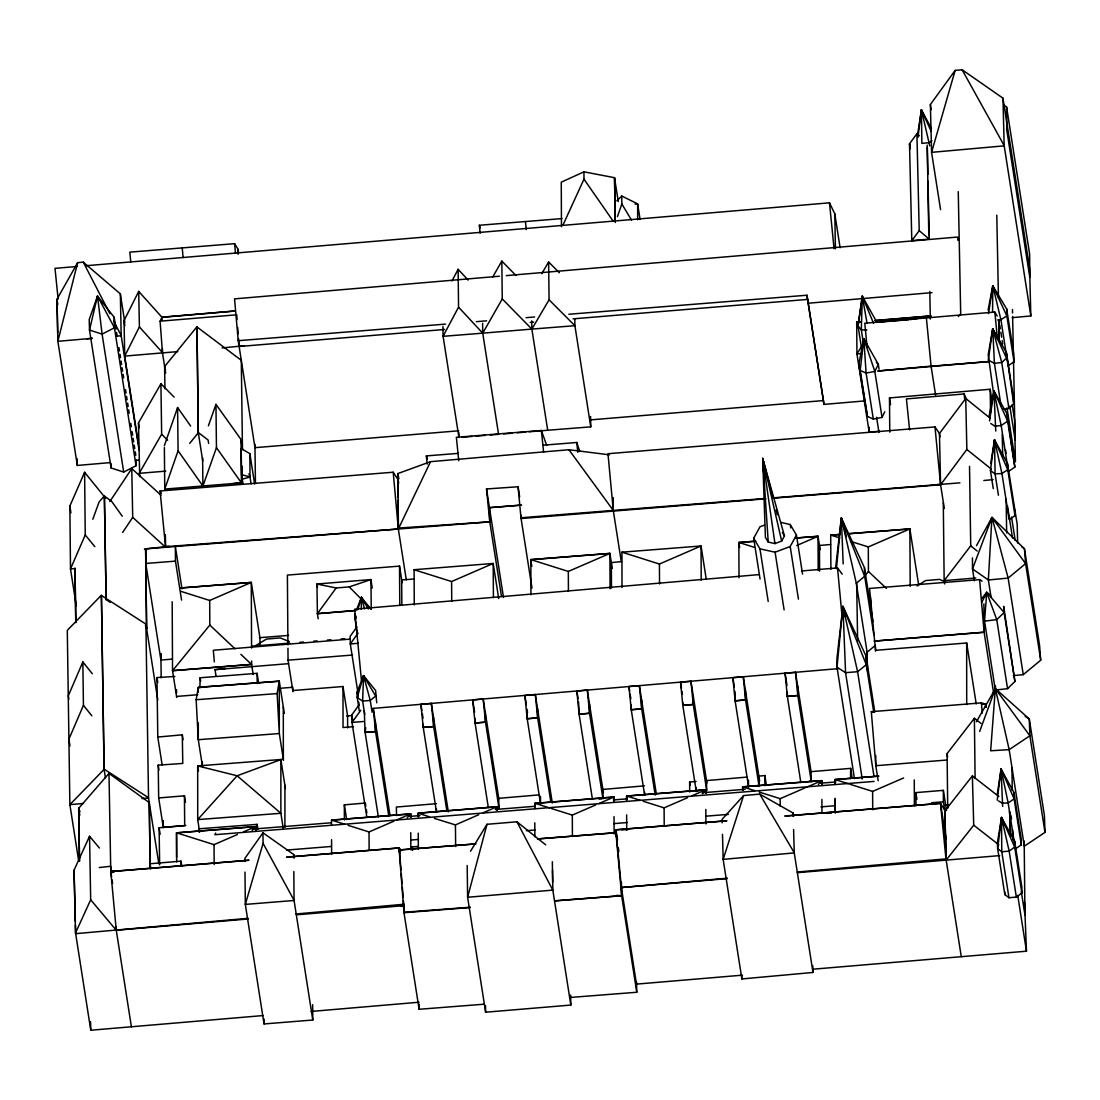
<?xml version="1.0" encoding="UTF-8"?>
<svg xmlns="http://www.w3.org/2000/svg" width="1100" height="1100" viewBox="0 0 1100 1100"><rect width="100%" height="100%" fill="white"/><g stroke="black" fill="none" stroke-linecap="round" stroke-linejoin="round"><path stroke-width="1.5" d="M198.303 722.824L198.289 739.709L202.482 766.466M198.316 692.436L198.316 687.362L279.276 681.189L284.322 713.487M764.844 785.744L764.885 775.569L758.849 776.105L758.959 785.455L748.509 786.362L748.44 780.106M202.317 765.463L202.345 762.08M404.058 904.214L403.989 912.711L470.305 907.527M483.725 1004.231L419.114 1009.277L419.155 1004.176M257.111 829.263L257.153 824.367L199.155 828.781L199.224 832.095M992.571 312.166L992.791 285.794L1006.706 309.031L1013.898 355.011L1014.049 361.873L1008.095 365.723M850.534 778.676L850.657 768.378L811.044 771.65L811.195 781.055L809.366 781.22M361.268 609.304L361.433 597.382L370.425 608.506M199.925 688.023L200.131 677.765L257.111 673.337L258.651 683.196M876.109 320.925L862.304 296.189L861.327 329.876L863.376 343.007M992.489 335.349L992.709 328.721L1006.376 352.509L1013.567 398.489L1013.705 404.085L1008.934 408.513L1003.062 409.104M994.606 691.914L995.376 688.641L1009.168 749.65L1024.293 846.216L1045 832.356L1029.875 735.79L995.335 688.669L990.66 750.777L1009.168 749.65L1029.875 735.79L1029.284 718.974L995.376 688.641L976.442 721.765M984.527 621.115L986.755 592.405L1004.107 612.494L1014.915 681.477L1007.559 688.641L995.335 690.085L984.527 621.115L996.751 619.671L1004.107 612.494L1003.681 606.306L1014.915 681.477M363.248 679.058L363.522 675.634L375.609 690.511L376.736 702.817M361.13 600.779L361.433 597.355L368.349 609.029M836.426 568.659L841.321 518.031L864.463 567.669L872.919 621.692M879.079 369.27L878.309 364.334L863.83 338.704L860.214 370.397L867.419 416.377L873.304 419.072L882.035 417.436L884.812 411.744M835.574 568.315L841.321 518.018L864.683 576.276L873.936 635.346M997.232 800.14L1001.069 769.051L1002.636 806.41M873.565 323.373L862.304 296.189L858.041 325.971L861.905 350.597M917.936 137.417L921.401 109.835L931.466 128.535M378.359 816.97L365.118 732.421L365.75 727.705M993.259 488.606L990.426 470.539L994.524 439.862L995.541 442.888M867.048 323.235L862.29 296.202L858.041 325.971L861.327 329.876L866.855 329.959M989.56 420.97L993.933 391.105L1001.192 425.549L1008.398 471.529L1014.846 467.101L1007.188 414.054L993.974 391.091L989.106 416.268M997.301 794.076L1001.069 769.051L1001.385 774.111M917.661 134.351L921.401 109.835L931.095 131.175M988.529 313.514L992.777 285.78L1006.844 315.893L1014.049 361.873M990.715 463.526L994.524 439.849L1001.935 473.495L1009.14 519.475L1014.984 515.721L1014.709 509.658M279.276 681.189L279.317 733.549L277.131 693.577L279.276 681.189L198.316 687.362L196.144 699.737L198.289 739.709L279.317 733.549L283.498 760.306M988.089 310.145L992.777 285.766L995.404 292.077M867.419 416.377L858.784 364.348L863.789 338.704L868.065 347.394M116.05 329.079L114.194 317.309L97.488 296.065L89.499 330.041L111.1 467.981L123.695 472.065L136.042 465.726L135.905 459.745M124.809 322.382L120.34 293.865L83.27 262.171L77.646 262.653L57.874 341.316L77.316 465.465L109.835 462.632M991.1 520.671L991.994 517.426L1024.444 548.763L1039.569 645.315L1040.71 660.192L1023.261 674.658L1013.361 675.606M545.737 844.869L516.931 821.796L486.998 824.299L467.61 897.256L485.623 1012.206L570.831 1005.07L570.652 995.06M1012.247 317.639L1030.824 315.975L1029.614 268.304L1002.966 98.175L962.129 69.767L955.144 70.4L931.59 152.35L940.555 209.633M294.209 857.862L293.686 854.494L262.969 832.796L263.079 843.343L245.327 904.406L264.041 1023.949L312.785 1020.016L312.661 1004.699M357.418 634.398L355.053 619.259L355.96 616.124M357.775 609.881L361.419 597.369L363.082 600.201M793.65 816.42L793.128 813.051L759.742 794.104L743.586 795.575L723.154 859.389L741.881 978.945L812.982 972.455L812.79 965.814M164.326 445.734L177.595 407.536L190.63 426.016M208.381 425.851L215.958 404.346L241.01 439.505L241.423 482.859L164.752 489.087L178.076 450.78L177.595 407.536M617.43 216.59L621.844 203.968L621.775 196.034L637.643 203.885L640.021 219.051M136.042 465.726L114.441 327.772L97.529 296.079L89.21 319.55L89.499 330.041L102.094 334.125L114.441 327.772L114.194 317.309M178.076 450.78L202.923 486.049L216.452 447.659L215.958 404.346M92.799 519.269L99.137 501.889L104.363 495.839L106.15 599.748M979.674 731.39L995.376 688.724M357.143 691.996L363.509 675.648L375.678 696.094L370.246 700.466L362.643 701.058L357.225 697.579L357.143 691.996L357.94 697.043M356.771 609.263L361.419 597.369L364.581 608.919M92.331 673.736L82.844 661.952L68.31 695.791L68.833 699.16M82.844 661.952L83.435 705.348L68.901 739.159L69.96 745.896M105.683 498.3L84.604 472.285L85.236 534.944L70.496 568.947L76.34 606.224M75.446 568.494L70.496 568.947L69.864 506.014L84.604 472.285M263.244 1015.548L90.777 1030.233L75.542 932.91L74.044 870.169L89.554 836.261L99.426 848.018M75.542 932.91L90.681 899.786L89.554 836.261M562.856 225.335L583.976 179.163L583.949 171.834L614.487 177.678L618.283 201.561M984.651 596.929L986.755 592.364L990.55 595.334M138.71 291.39L139.397 326.893L124.713 356.098L162.484 352.894L160.091 321.186L161.989 317.144L235.249 310.984L162.03 317.35L138.71 291.39L124.039 320.609L124.713 356.098L138.449 443.768M398.668 483.175L398.131 479.779L393.195 472.216L160.078 490.985L165.536 546.686L398.337 529.018L430.54 461.67L568.92 449.721L609.441 454.836M981.681 602.58L986.741 592.391L996.751 619.671L1007.559 688.641M215.669 833.112L214.857 834.707L874.074 781.412M451.921 280.981L458.136 269.308L468.174 280.101M458.136 269.308L458.549 307.161L443.08 336.215L458.934 437.498L458.865 432.561M781.674 541.076L784.465 535.934L762.726 458.507L768.226 542.08L774.95 543.579L781.674 541.076L762.726 458.507L763.95 475.269M760.059 579.04L753.679 538.299L759.949 526.804L764.486 525.099M798.435 599.143L790.199 546.507L796.441 535.067L790.226 524.521L781.124 522.459M976.497 545.669L991.952 517.44L997.343 523.559M77.646 262.653L56.98 299.241L57.805 304.411M492.607 277.214L501.82 261.099L516.038 275.577M501.82 261.099L502.26 298.939L482.735 333.163L498.575 434.321L490.311 434.981M139.714 476.685L138.476 422.909L160.93 383.763L174.13 397.127M160.93 383.763L161.645 434.197L139.191 473.344L165.715 471.13M541.75 273.707L548.625 261.993L559.364 272.759M548.625 261.993L549.065 299.805L531.864 329.093L547.704 430.251L590.755 426.855L590.604 416.556M470.553 851.221L486.998 824.299M862.18 345.51L856.941 353.939L869.179 432.107L879.436 431.269M122.65 532.482L132.701 517.344L131.766 468.586L161.012 495.22M109.821 501.586L131.766 468.586M262.969 832.796L244.929 858.33L244.901 861.465M356.964 626.862L350.116 636.364L350.295 643.94L358.311 643.252M358.064 633.132L350.295 643.899L357.981 692.959M366.822 817.121L351.986 722.411L351.821 714.862L358.696 705.389M955.144 70.4L930.352 104.555L931.178 109.739M360.814 710.27L351.986 722.411L363.33 721.504M317.391 613.649L336.16 587.977L349.236 586.891L370.906 579.576L372.226 588.046M919.38 135.767L916.919 133.746L909.508 143.756L911.804 240.653L929.211 239.099L928.001 181.143M911.804 240.653L919.215 230.656L916.919 133.746M990.192 418.248L965.731 398.489L966.859 449.487L940.582 484.743L944.295 508.461M965.731 398.489L939.455 433.469L940.582 484.743L772.681 498.231M561.467 226.669L561.261 182.174L583.949 171.834M969.526 466.29L970.723 545.834L944.157 580.635L944.68 583.962M947.719 808.294L947.086 753.596L974.394 718.3L980.994 723.429M797.445 872.671L946.165 860.117L944.817 811.003L972.372 775.926L998.855 796.537M972.372 775.926L973.72 825.192L946.165 860.117L941.023 860.145M164.931 388.781L164.615 366.534L196.955 326.741L198.316 432.74L189.695 443.369M981.53 598.785L986.741 592.377M176.715 697.441L172.535 670.684L209.811 625.075L209.688 600.462L251.281 582.436L259.916 637.615L259.957 644.449M865.232 575.369L868.436 571.464L868.299 546.947L909.879 528.921L918.514 584.1M80.011 811.718L78.719 808.569L79.502 861.231L78.677 808.308L108.983 773.396L149.256 802.601L150.178 868.656M252.189 830.445L255.613 826.609L256.135 829.95M407.22 817.74L410.658 813.904L411.18 817.245M702.309 793.65L705.732 789.814L706.255 793.155M818.372 784.465L821.796 780.629L822.319 783.97M237.05 775.871L197.711 819.596L199.664 832.067M743.586 795.575L722.081 819.376L722.191 822.827M83.531 803.468L69.877 804.636L67.292 630.341L101.392 595.224L104.115 769.367L69.877 804.636L78.595 860.269M958.306 316.511L960.699 314.064L958.251 191.661M616.839 200.805L621.775 196.034M867.419 654.184L856.309 583.289L864.683 576.276L864.463 567.669M875.476 645.246L867.116 652.259L867.446 670.752M860.173 321.722L856.666 322.121L857.464 327.209M931.893 140.745L929.239 142.684L921.869 143.358L921.415 109.849L922.982 114.455M1016.345 897.077L1021.886 893.076L1021.872 887.191L1014.668 841.211L1001.523 817.479L997.356 842.875L997.645 848.595L1004.836 894.589L1008.975 897.751L1016.345 897.077L1009.154 851.098L1001.523 817.506L997.645 848.595L1001.77 851.771L1009.154 851.098L1014.695 847.096L1014.668 841.211M1001.11 769.037L1013.925 792.44L1021.13 838.434L1021.322 844.841L1015.341 848.925L1014.832 845.652M917.084 585.929L925.526 580.594L939.482 579.37L945.532 582.051M255.475 645.714L266.516 639.059L280.308 637.918L289.314 641.548M534.71 808.582L535.013 803.316L613.924 797.032L614.446 800.374M830.83 535.15L840.263 534.408L830.706 535.164L830.899 569.291M255.626 830.019L255.613 826.609L176.577 832.81L176.633 857.354M331.512 825.275L331.554 820.105L410.658 813.904L410.671 817.314M626.56 796.043L705.732 789.814L705.746 793.224M742.582 790.281L742.679 786.816L821.796 780.629L821.824 785.524M530.929 594.866L530.86 559.611L609.909 553.41L612.26 568.466M622.009 587.441L621.926 552.173L701.044 545.985L706.282 579.425M739.035 577.734L738.843 542.534L754.669 541.241M434.39 818.372L455.428 824.918L478.734 814.715M483.312 812.707L496.87 806.768L497.406 810.122M414.26 604.918L414.095 569.717L451.605 581.543L493.199 563.461L498.699 598.579M551.334 808.486L572.303 815.1L595.719 804.939M598.785 803.605L613.924 797.032L613.951 802.161M530.86 559.611L568.315 571.436L609.909 553.41L610.087 588.706M621.926 552.173L659.423 564.039L701.044 545.985L701.209 580.126M796.702 545.531L818.015 536.291L820.105 549.656M176.577 832.81L214.046 844.635L237.421 834.501M243.512 831.848L255.613 826.609L176.509 832.865L176.66 861.891M348.081 825.33L369.022 831.957L394.006 821.122M397.031 819.816L410.658 813.904L331.554 820.146M643.156 801.24L664.111 807.867L687.514 797.706M692.106 795.726L705.732 789.814L626.56 796.056L626.574 800.924M759.22 792.055L780.175 798.683L805.145 787.848M806.657 787.188L821.796 780.629L742.569 786.871L743.091 790.213M850.039 784.273L872.616 791.409L903.636 777.947M753.679 538.299L759.963 548.859L775.088 552.214L790.199 546.507M237.215 775.747L280.871 759.591L285.423 788.604M406.299 579.851L398.337 529.018L397.925 473.536L430.54 461.67M144.43 548.996L168.933 546.342M243.059 484.22L241.546 474.623L241.175 448.553L249.865 453.64L249.989 477.015L242.261 479.16L242.083 466.152M910.346 319.605L931.109 316.168M244.228 345.757L222.104 347.93M216.067 676.266L215.022 669.652L225.266 668.498M99.248 867.543L110.688 866.264L111.746 873.015M621.555 561.591L611.339 562.609L611.476 588.156M959.942 482.845L773.506 497.846M983.854 480.507L993.053 479.614M878.02 370.975L931.067 366.149L935.591 395.051M436.48 811.965L423.239 727.402L420.888 704.371L431.337 703.423L448.319 811.883M540.444 803.275L527.202 718.754L524.879 695.489L535.315 694.54L552.31 803.014M592.35 798.724L579.109 714.202L576.868 691.061L587.317 690.099L603.377 792.701M162.14 764.844L157.781 737.055L182.298 734.827L183.067 739.736M527.065 710.834L527.202 718.754L537.652 717.805L550.894 802.367M578.545 701.759L579.109 714.202L589.559 713.254L589.476 703.904M706.874 782.98L690.951 681.299L680.515 682.138L682.811 705.375L693.248 704.426L706.75 790.68M759.619 781.014L743.298 676.816L732.861 677.655L735.116 700.837L745.553 699.889L745.456 690.58M811.154 772.338L795.506 672.361L785.07 673.186L787.352 696.438L797.803 695.489L811.305 781.742M248.022 918.335L75.653 933.666L75.433 925.086M295.928 914.004L403.714 904.269L403.934 905.657L297.77 914.732M830.569 544.5L819.459 545.476L819.582 571.12M689.7 792.055L689.618 782.031L696.066 781.454M617.513 839.987L615.918 829.799L726.949 820.765L615.918 829.826L621.376 887.549L727.293 878.199M797.335 872.011L945.973 858.88L961.276 956.684L1026.479 951.197L1024.499 901.835M86.776 338.8L92.4 338.305M92.098 338.332L57.874 341.316L57.008 299.379L57.695 332.929M115.692 336.284L121.192 335.72M878.02 371.016L989.312 361.515L931.081 366.231L926.379 317.914L864.779 323.207L866.965 345.868M135.506 460.405L138.93 460.103M889.763 432.163L889.501 397.939L990.165 389.249L992.269 402.627M488.317 807.551L475.076 722.989L472.67 699.93L483.175 699.009L498.836 799.026M527.202 718.754L537.652 717.846L537.487 708.345M579.109 714.202L589.559 713.295L602.8 797.816M696.3 791.588L682.811 705.375L693.248 704.468L693.096 695.062M748.619 787.05L735.116 700.837L745.566 699.916L759.055 786.143M800.855 782.65L787.352 696.438L797.803 695.516L797.651 686.125M344.382 819.995L344.341 804.856L365.31 803.041L365.819 806.314M159.651 864.806L159.115 827.777L184.704 825.564L184.429 795.822L158.675 797.954L158.221 765.146L182.779 763.441L182.298 734.827M746.735 777.109L706.503 780.588L706.64 789.992L702.171 790.378M699.188 790.639L696.204 790.9L696.149 787.751M77.179 266.475L55 268.345L58.121 299.049M85.718 265.746L829.496 202.826L834.804 213.867L840.111 247.748M499.414 276.224L234.548 298.87L238.219 340.684L254.98 447.672L255.447 483.368M506.248 275.632L957.633 237.05L957.935 240.391M931.989 292.641L808.101 303.243L806.96 295.226L568.851 314.256M860.2 321.929L856.694 322.218L856.941 353.939L862.07 353.513M875.201 320.65L930.93 315.92L875.174 320.485M926.379 317.914L994.84 312.07L997.178 316.03M573.031 318.849L807.62 299.406L823.941 404.401L864.669 400.922M966.529 399.438L964.15 393.951L906.428 398.915L909.59 429.866M758.739 574.64L354.626 609.207L361.487 680.845M801.543 570.982L837.513 567.902L842.215 574.118M372.763 708.428L838.379 668.635M436.439 803.66L396.371 807.056L396.55 815.554M538.752 794.915L498.74 798.339L498.905 807.689L495.522 807.964M644.49 785.854L602.869 789.429L602.951 798.82M248.119 918.981L116.27 930.242L90.681 899.786M311.176 1011.45L419.045 1002.224M160.091 321.186L236.734 314.806L237.091 319.564M177.815 351.615L162.484 352.894L162.429 348.59M233.791 483.491L241.423 482.859L216.452 447.659M141.969 798.545L148.528 797.995L145.915 624.126L101.434 595.485L104.074 769.106L105.421 777.769M150.109 863.747L180.991 861.149L181.789 866.223M999.652 855.621L946.165 860.117L944.817 811.003M621.28 882.434L621.376 887.549L727.348 878.598M742.473 975.164L636.487 984.115L621.376 887.549M812.556 969.237L961.276 956.684M444.606 329.478L239.14 346.5L238.535 338.58M530.227 322.396L533.651 322.107M876.576 322.369L908.655 319.743M458.741 430.788L254.98 447.672L254.939 444.263M590.59 419.87L823.46 400.579L823.941 404.401M503.649 433.909L512.119 433.207M517.206 432.781L525.676 432.08M529.072 431.791L547.704 430.251M939.991 436.879L939.469 433.496L934.986 426.924L607.984 453.709L613.264 510.4L621.321 561.866M355.286 610.541L317.391 613.676L316.951 584.018L370.906 579.576L371.277 609.235M356.125 610.486L317.391 613.676L318.189 618.764M975.755 578.009L944.157 580.635L943.291 502.947M252.134 646.181L289.795 643.115M300.066 642.276L303.49 642.001M313.761 641.163L317.185 640.888M327.456 640.049L330.88 639.774M341.151 638.935L344.575 638.66M350.268 639.114L213.304 650.251L214.335 661.898M215.022 669.652L288.571 663.671M656.356 794.145L639.375 685.699L628.939 686.538L631.249 709.706L641.685 708.867L655.188 795.08M423.17 724.336L423.239 727.43L433.661 726.564L446.902 811.099M474.953 718.369L475.09 723.016L485.513 722.164L499.015 808.376M364.279 710.834L365.118 732.421L375.554 731.582L388.795 816.104M158.675 797.954L163.281 827.379L185.817 825.523M535.205 806.822L534.683 803.468L613.924 797.032M496.911 810.205L496.87 806.768L418.179 813.202L429.522 816.846M598.964 799.15L601.631 798.93M915.97 805.791L915.846 792.619L943.346 790.35L946.509 810.494M946.055 838.929L940.486 803.357L785.029 816.035L940.486 803.357L944.652 809.999M399.781 851.4L399.231 847.88L286.591 857.148L399.245 848.018L401.39 850.602M108.983 773.396L110.77 871.489L249.04 860.241L110.797 871.612L116.27 930.242L131.395 1026.809M826.678 813.395L831.628 812.982M635.016 204.091L637.643 203.885L637.67 219.739M238.604 252.711L238.067 249.315L234.603 243.678L129.855 252.134L130.749 261.814M480.15 233.324L479.353 225.266L562.004 218.597M238.219 340.684L445.5 324.115M476.341 321.654L486.626 320.829M526.02 317.68L534.586 316.993M997.549 320.004L1000.904 319.729L1006.844 315.893L1006.706 309.031M546.686 445.321L541.379 430.485L456.362 437.305L458.755 460.707M462.234 437.223L472.147 436.439M475.447 436.178L485.361 435.38M543.496 445.17L576.771 442.489L579.796 451.591M489.266 507.691L521.579 505.079M765.834 498.781L521.098 518.554L521.07 515.199M402.119 582.711L399.52 566.115L287.389 575.094L287.925 644.861M982.08 581.144L979.605 579.645L869.536 588.445L875.628 651.159M287.952 648.271L288.049 660.179L352.564 655.036M172.178 601.755L172.535 670.684L251.515 664.386L253.206 674.465M176.564 696.438L197.821 694.719M993.795 694.141L984.101 632.197L874.06 641.121L984.115 632.266L983.895 603.873M347.614 727.911L347.6 715.949L342.994 686.524L292.806 690.525L292.751 687.28L279.538 688.325M976.223 703.986L966.666 642.991L875.504 650.32L875.49 646.938M346.651 716.031L351.739 715.619M631.18 705.031L631.249 709.734L641.685 708.867L641.534 699.476M475.076 722.989L485.513 722.164L485.348 712.814M423.239 727.402L433.661 726.564L433.496 717.214M365.118 732.421L375.554 731.582L375.402 722.178M878.171 780.753L875.806 765.71L871.31 711.686L981.406 702.886L985.545 704.055L986.067 707.396M982.149 704.316L985.545 704.055L985.559 707.465M946.949 760.018L875.806 765.71L875.737 755.466M626.629 796.056L627.082 799.398M496.87 806.768L418.165 813.161L418.192 816.764M742.569 786.871L754.628 790.598M252.161 829.152L330.907 822.786M409.654 816.42L419.925 815.581M495.261 809.49L534.627 806.314M613.388 799.947L627.082 798.834M702.405 792.742L745.209 789.291M820.531 783.2L835.945 781.949M286.605 850.08L331.141 846.477M411.62 839.974L418.467 839.41M526.364 830.692L534.93 830.005M613.704 823.625L627.399 822.525M706.173 816.159L728.434 814.357M820.916 806.878L834.611 805.777M931.562 802.753L943.374 801.804L943.346 790.35M399.204 850.039L475.998 843.879L399.19 849.901L403.92 912.258L419.114 1009.277M615.931 832.645L537.433 838.942L615.945 832.769L621.638 895.702L636.763 992.255L570.446 997.452M427.199 464.09L426.346 455.909L458.384 453.365M520.96 505.147L489.431 507.65L489.789 521.84L501.462 596.379M568.92 449.721L613.291 510.414L764.981 498.506M519.64 496.788L518.072 486.75L486.516 488.964L489.789 521.84L145.654 548.859L145.764 563.461L160.889 660.027L172.439 659.12M145.764 563.461L175.464 561.138L181.555 600.105M848.237 533.748L909.879 528.921L910.181 586.396M739.64 547.553L738.98 542.52M795.396 538.065L818.015 536.291L818.194 570.433M847.55 533.83L909.879 528.921M738.843 542.534L755.686 541.2M796.111 538.01L818.015 536.291M530.736 559.666L609.909 553.41M180.538 588.019L251.281 582.436L251.57 648.079M414.095 569.717L493.199 563.461L493.419 597.575M181.665 587.881L251.281 582.436M259.462 637.684L288.558 635.401M172.535 670.684L251.639 664.428L251.625 661.018M353.306 726.715L343.035 727.526L342.994 686.524M878.872 776.119L835.093 779.556L835.106 784.465L835.079 779.529L878.006 776.174M944.831 804.911L948.145 804.636M555.321 900.886L621.638 895.702L621.349 881.98M621.775 829.977L628.1 829.496M518.072 486.75L520.974 517.77L613.291 510.414M196.144 699.737L277.131 693.577M412.252 850.314L412.239 846.89L418.22 846.436M403.92 912.258L470.25 907.211M555.308 900.749L621.638 895.702L616.509 895.372M413.999 579.026L401.679 579.906L401.844 605.357M399.163 528.027L489.789 521.84M157.781 737.055L156.97 677.586L174.845 676.459M400.496 905.63L403.934 905.657M856.831 321.998L859.911 322.053M609.936 510.826L613.36 510.854M937.159 484.495L940.582 484.743L934.986 426.924M110.77 871.489L114.056 871.764L110.77 871.489L111.581 876.673M336.16 587.977L316.951 584.018L317.488 587.4M237.05 775.761L197.684 765.916L197.711 819.596L280.885 813.299L283.236 828.355M241.546 474.623L249.975 476.946L251.048 483.752M871.31 711.686L873.785 712.374M830.83 535.109L839.781 537.941M850.575 541.351L868.299 546.947M738.98 542.479L753.871 547.181M835.079 779.529L848.554 783.791M181.184 591.442L209.688 600.462M626.629 796.001L640.049 800.25M535.013 803.316L549.725 807.964M331.554 820.105L344.974 824.34M1025.159 716.471L1029.284 718.974L1044.409 815.54L1045 832.356M998.456 800.883L1002.128 803.124L1008.136 802.945L1014.117 798.861L1013.925 792.44M990.729 423.514L994.991 426.154L1001.192 425.549L1007.655 421.121L1007.188 414.054M104.074 769.106L148.486 797.692L158.826 863.747M110.289 602.456L106.109 599.486L104.404 496.086L111.554 501.243L122.265 516.202M990.426 470.539L995.088 473.908L1001.935 473.495L1007.779 469.741L1007.504 463.664L994.551 439.849L1007.779 469.741L1014.984 515.721M1003.942 105.091L1006.596 107.03L1029.641 254.169L1029.793 277.31L1006.61 128.975M1021.845 546.851L1024.444 548.763L1025.599 563.626L1040.71 660.192M242.454 448.704L241.299 360.305L196.996 326.975L198.275 432.506L208.106 440.027L208.643 443.396M973.72 825.192L998.814 844.814M966.859 449.487L991.32 469.081M970.723 545.834L977.185 551.045M919.215 230.656L929.211 239.099M237.215 775.857L280.885 813.299L280.871 759.591M132.701 517.344L165.632 547.291L165.358 534.641M868.436 571.464L886.394 588.376M209.811 625.075L234.946 648.766M240.859 654.335L251.515 664.386M876.37 362.395L878.309 364.334L874.83 371.456L882.035 417.436M549.065 299.805L574.901 325.696L590.755 426.855M349.236 586.891L361.281 599.087M363.578 601.411L371.277 609.194M161.645 434.197L167.64 440.275M502.26 298.939L531.864 329.093L574.901 325.696L574.819 318.821M458.549 307.161L482.735 333.163L531.864 329.093L531.768 320.87M139.397 326.893L162.429 352.55L165.646 373.12M85.236 534.944L94.82 546.659M83.435 705.348L91.877 715.825M583.976 179.163L613.374 221.444M397.925 473.536L398.846 478.816M621.844 203.968L631.469 220.069M768.226 542.08L765.407 537.391L762.699 458.507M782.389 532.455L784.465 535.934M160.078 490.985L161.439 493.268M759.742 794.104L794.241 852.761L812.982 972.455M366.039 679.91L363.536 675.634L357.225 697.579L359.329 711.04M962.129 69.767L1004.149 145.53L1030.824 315.975M263.079 843.343L294.044 900.295L312.785 1020.016M516.931 821.796L552.832 890.12L570.831 1005.07M83.27 262.171L109.863 313.624M113.63 320.925L121.165 335.5L139.054 449.886M874.761 711.755L866.044 656.04L842.93 606.402L836.935 658.419L837.018 667.191L854.452 778.607M479.353 225.266L480.397 227.782M1004.451 824.986L1001.523 817.479L1001.55 824.23M996.38 397.389L993.96 391.078L1007.655 421.121L1014.846 467.101M145.461 625.529L146.644 628.719L145.654 548.859L146.561 628.196M998.099 335.445L999.804 342.031M248.916 473.839L249.989 477.015M863.912 343.613L863.803 338.69L874.83 371.456L866.099 373.079L860.214 370.397L858.784 364.348M426.346 455.909L427.405 459.058M844.992 612.7L842.902 606.402L837.018 667.191L845.57 672.678L857.601 671.715L866.305 664.702L866.044 656.04M845.501 530.612L841.362 518.004L843.178 563.915M145.64 625.46L146.644 628.719M994.125 333.396L992.723 328.721L988.199 354.75L993.946 396.275M164.642 366.685L165.564 369.971M842.105 520.286L846.423 536.69M845.391 616.509L843.673 609.95L844.016 616.632M774.95 543.579L762.713 458.521L773.066 498.204M776.091 509.795L777.384 514.759M992.805 285.78L1000.904 319.729L1007.848 364.072M921.429 109.849L929.761 145.97M856.309 583.289L841.362 518.045L841.514 521.345M910.195 147.097L909.508 143.756L910.291 148.803M762.713 458.494L764.143 466.771M1013.705 404.085L1006.376 352.509M999.804 325.407L1000.326 328.776M1000.849 332.159L1001.646 337.205M1002.169 340.587L1002.705 343.956M1012.206 404.649L1014.585 419.829L1015.424 461.821L1006.981 407.866M1009.841 406.106L1015.121 439.821L1013.526 360.951M1008.934 408.513L1001.729 362.533L992.723 328.749L988.295 360.14L994.4 363.275L1001.729 362.533L1006.5 358.105L992.736 328.735L994.4 363.275L1001.082 405.969M1005.537 449.886L1006.074 453.269M1007.504 463.664L1017.211 524.425L1017.624 543.029M1011.546 517.138L1015.19 540.416M995.761 431.076L993.946 391.105M1007.463 505.725L1012.495 537.914M998.429 495.248L995.088 473.908L994.524 439.862L994.909 444.909M1023.261 674.658L1008.136 578.091L992.035 517.481L1025.599 563.626L1008.136 578.091L988.35 579.989L972.496 568.906L972.455 557.837M991.004 596.929L988.35 579.989L991.925 517.495L972.496 568.906L974.352 580.773M1021.322 844.841L1014.117 798.861L1001.11 769.051L1008.136 802.945L1014.31 842.366M1010.969 815.444L1011.505 818.826M1021.886 893.076L1014.695 847.096L1001.523 817.492L1001.77 851.771L1008.975 897.751M1012.674 836.591L1013.21 840.029M1021.281 891.591L1024.939 914.884L1024.183 841.005M1017.72 895.29L1026.479 951.197M947.086 753.596L947.609 756.924M889.501 397.939L890.56 404.621M943.374 801.804L945.216 813.56M876.59 417.285L878.969 432.451M873.304 419.072L866.099 373.079L863.803 338.718M915.846 792.619L916.905 799.329M873.702 711.961L866.305 664.702L842.93 606.43L845.57 672.678L862.221 779.02M806.96 295.226L823.46 400.579M873.991 776.366L857.601 671.715L842.902 606.444L843.15 611.408M850.657 768.378L852.197 778.181M796.441 535.067L802.56 574.118M790.226 524.521L790.763 527.918M775.088 552.214L784.121 609.936M785.07 673.186L786.981 685.451M759.963 548.859L768.199 601.48M764.885 775.569L766.411 785.386M732.861 677.655L734.305 686.84M680.515 682.138L681.477 688.27M681.959 691.336L682.44 694.402M689.618 782.031L690.126 785.29M628.939 686.538L629.668 691.13M630.135 694.196L630.864 698.803M631.249 709.706L644.49 794.255M617.004 839.52L615.464 830.473L615.477 833.869M618.31 847.894L618.86 851.331M576.868 691.061L578.064 698.692M530.998 561.33L531.781 566.349M520.974 517.77L531.974 588.005M524.879 695.489L526.309 704.66M527.038 709.253L527.56 712.635M486.516 488.964L503.498 597.438M472.67 699.93L474.595 712.181M420.888 704.371L421.85 710.49M422.331 713.543L423.046 718.135M418.701 816.544L418.179 813.477M412.239 846.89L412.761 850.176M399.19 849.901L399.74 853.407M389.964 815.155L373.244 708.386L375.554 731.582M372.103 712.25L370.246 700.466L363.536 675.661L362.643 701.058L364.746 714.519M355.809 618.777L355.011 613.731L355.053 619.259M358.724 702.089L359.26 705.457M351.821 714.862L352.605 719.936M366.328 809.586L366.836 812.859M344.341 804.856L346.651 819.569M288.049 660.179L292.985 691.735M249.865 453.64L254.623 483.986M241.01 439.505L242.605 449.68M198.275 432.506L202.744 460.982M257.153 824.367L257.923 829.29M161.989 317.144L162.058 320.1M200.131 677.765L200.64 681.051M181.981 588.871L175.354 546.521L175.464 561.138M198.481 770.935L197.684 765.916L283.346 759.303L283.305 706.942M124.039 320.609L124.823 325.669M138.476 422.909L139.26 427.928M116.573 332.447L117.095 335.803M118.938 347.586L119.474 350.941M119.996 354.31L120.519 357.679M121.055 361.047L121.578 364.402M122.1 367.771L122.636 371.14M123.159 374.495L123.681 377.864M125.524 389.634L126.06 393.002M126.583 396.371L127.105 399.74M127.641 403.095L128.164 406.464M128.686 409.832L129.222 413.188M130.79 423.28L131.326 426.649M132.11 431.695L132.646 435.064M133.169 438.433L133.691 441.788M134.228 445.156L134.75 448.525M135.272 451.88L135.795 455.249M184.429 795.822L185.46 802.367M156.97 677.586L157.74 682.495M123.695 472.065L102.094 334.125L97.515 296.093M145.915 624.126L157.795 699.999M158.221 765.146L158.978 770.055M159.115 827.777L160.146 834.309M150.37 865.439L150.906 868.821M69.864 506.014L70.922 512.793M112.104 879.959L112.64 883.424M78.677 808.308L79.778 815.348M576.771 442.489L577.789 452.306M541.379 430.485L543.606 452.224M964.15 393.951L964.81 400.441M483.175 699.009L485.513 722.164M431.337 703.423L433.661 726.564M829.496 202.826L834.048 248.572M795.506 672.361L797.803 695.489M690.951 681.299L693.248 704.426M639.375 685.699L641.685 708.867M525.47 221.54L526.281 229.597M535.315 694.54L537.652 717.805M994.84 312.07L997.521 339.597M940.486 803.357L945.973 858.88M743.298 676.816L745.553 699.889M587.317 690.099L589.559 713.254M837.513 567.902L842.064 616.234M234.603 243.678L235.496 253.357M182.229 247.913L183.123 257.593M393.195 472.216L398.337 529.018L398.214 500.156M979.605 579.645L984.101 632.197M981.406 702.886L982.259 713.13M399.231 847.88L400.991 870.086M401.266 873.51L402.078 883.768M402.353 887.178L403.164 897.435M403.439 900.845L403.714 904.269M862.276 296.175L862.537 299.502M237.696 327.484L238.178 333.822M870.402 596.791L871.227 608.451M1004.699 891.729L1004.836 894.589M1009.553 811.319L1010.529 834.639M1009.649 812.075L1010.611 835.918M793.128 813.051L793.21 816.365M793.595 829.565L794.255 852.899L723.154 859.389L722.494 834.322M110.976 463.485L111.1 467.981M1002.966 98.175L1004.176 145.846L931.59 152.35L930.38 104.679M741.799 975.617L741.881 978.945M90.558 1021.652L90.777 1030.233M74.044 870.169L75.35 921.649M1002.237 434.624L1002.732 456.624M1012.481 309.512L1012.55 312.936M1012.619 316.374L1013.389 354.09M996.779 215.201L998.442 297.509M998.896 319.798L999.281 338.663M927.314 147.235L927.864 174.364M636.543 981.97L636.763 992.255M120.34 293.865L121.192 335.803M77.179 458.755L77.316 465.465M998.773 320.347L999.185 340.505M927.204 145.145L928.812 235.524M929.83 291.445L930.311 319.069M856.652 583.426L857.643 640.956M834.804 213.867L835.423 248.861M614.487 177.678L615.244 221.238M552.489 870.072L552.695 882.104M552.337 861.726L552.832 890.12L467.61 897.256L467.184 865.494M540.457 796.359L540.595 804.279M116.215 926.929L116.27 930.242L116.215 926.819M1006.129 499.18L1006.665 532.991M990.165 389.249L990.55 413.05M644.6 792.124L644.641 795.259M614.57 177.843L615.271 222.502M74.951 568.26L75.804 622.71L75.006 568.535M787.298 691.707L787.352 696.438M682.756 702.226L682.811 705.375M485.526 1005.524L485.623 1012.206M163.199 820.82L163.281 827.379M163.199 820.751L163.295 827.571M149.256 802.601L150.164 868.464M613.181 497.516L613.264 503.099M613.168 499.647L613.25 507.334M442.97 326.466L443.094 336.325L482.735 333.163L482.625 323.29M180.991 861.149L181.06 866.058M160.889 653.909L161.178 677.71M974.394 718.3L975.095 778.401M455.428 824.918L455.647 846.491M202.606 457.724L202.923 486.049M1012 767.965L1012.22 790.322M1012.605 829.716L1012.688 836.701M735.02 691.446L735.116 700.837M263.986 1018.848L264.041 1023.949M244.998 872.08L245.327 904.406L294.058 900.474L293.824 871.53M164.368 447.562L164.752 489.087M1006.72 125.62L1006.761 130.157L1006.596 107.03M995.486 685.795L995.514 690.8M869.138 427.089L869.179 432.107M399.52 566.115L399.781 605.261M293.686 854.494L293.714 857.904M238.067 249.315L238.109 254.279M160.834 653.538L160.889 660.027M914.265 779.886L914.402 805.791M872.616 791.409L872.713 809.779M821.893 799.411L821.975 813.079M780.175 798.683L780.216 806.341M705.829 809.407L705.911 823.955M664.111 807.867L664.207 826.237M659.423 564.039L659.533 583.962M614.034 816.571L614.116 833.951M572.303 815.1L572.426 836.481M568.315 571.436L568.425 591.401M534.793 822.8L534.875 836.88M451.605 581.543L451.729 601.342M410.754 832.686L410.836 849.764M398.049 473.743L398.172 497.186M398.2 501.737L398.337 529.018M369.022 831.957L369.132 850.341M214.046 844.635L214.156 864.6M835.161 798.339L835.23 812.006M835.161 799.122L835.23 813.161M626.643 814.839L626.711 830.211M418.261 833.154L418.344 849.049M398.131 479.779L398.2 496.76M331.567 839.685L331.636 854.301M257.111 673.337L257.166 683.609M176.536 689.741L176.55 693.096M436.453 808.789L436.466 812.199M966.666 642.991L966.707 704.591M284.914 785.331L284.914 827.31"/></g></svg>
